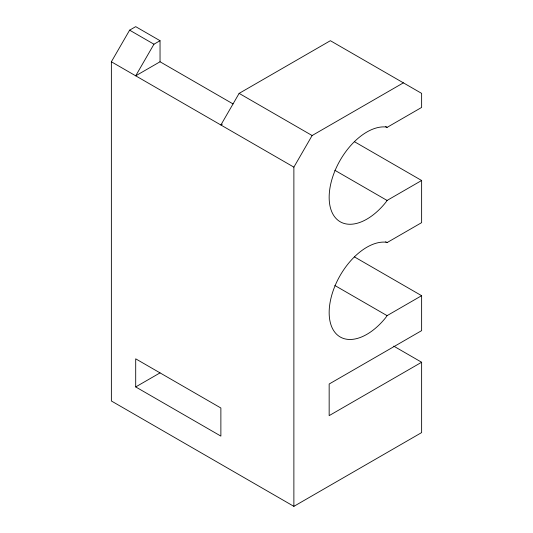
<?xml version="1.0" encoding="UTF-8"?>
<svg xmlns="http://www.w3.org/2000/svg" width="533" height="533" viewBox="0 0 533 533"><rect width="100%" height="100%" fill="white"/><g stroke="black" fill="none" stroke-linecap="round" stroke-linejoin="round"><path stroke-width="0.8" d="M393.72 346.13L421.63 362.247L421.63 432.589L293.876 506.35L111.37 400.983L111.37 61.775L129.619 30.161L135.702 26.65L160.04 40.701L160.04 61.775L233.041 103.922M160.04 40.701L153.957 44.212L135.702 75.826L160.04 61.775M421.63 362.247L329.161 415.633L329.161 384.02L421.63 330.633L421.63 295.695L387.078 315.643L385.739 317.608A53.34 30.794 -60 0 1 329.161 312.558A53.34 30.794 -60 0 1 385.739 242.175L387.078 242.588L421.63 222.641L421.63 180.494L387.078 200.441L385.739 202.4A53.34 30.794 -60 0 1 329.161 197.35A53.34 30.794 -60 0 1 385.739 126.967L387.078 127.38L421.63 107.433L421.63 93.382L330.38 40.701L239.124 93.382L220.875 124.995L222.308 124.169M293.876 506.35L293.876 167.142L312.125 135.529L403.381 82.848M135.702 386.931L220.875 436.101L220.875 408.005L135.702 358.829L135.702 386.931L160.04 372.88M385.652 126.554L387.078 127.38M354.352 141.651L421.63 180.494M129.619 30.161L153.957 44.212M239.124 93.382L312.125 135.529M334.831 170.274L387.078 200.441M111.37 61.775L293.876 167.142M385.652 241.762L387.078 242.588M354.352 256.853L421.63 295.695M334.831 285.481L387.078 315.643"/></g></svg>
